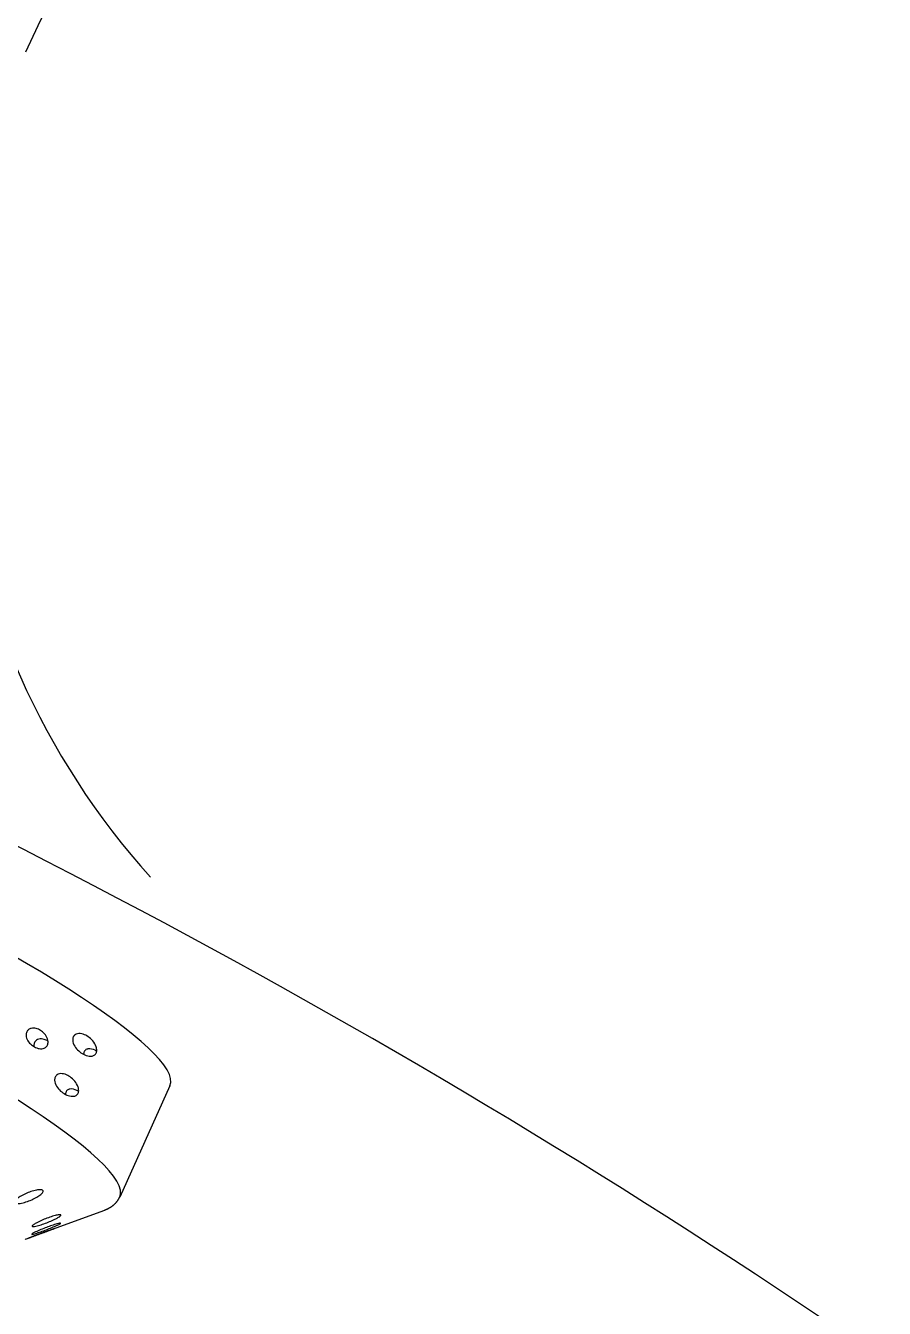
# Model space of a CAD drawing. Extents: x 1075 to 1144, y 510 to 635.
# Drawn here: x 1104.12 to 1107.69, y 553.26 to 558.6 of the extents above; entities that cross this region are included whole.
import ezdxf

# ---------------------------------------------------------------- set-up
doc = ezdxf.new("R2010")
doc.units = 0
doc.header["$MEASUREMENT"] = 0
doc.layers.add('1', color=4, linetype='Continuous')
doc.layers.add('DIM', color=3, linetype='Continuous')

# ---------------------------------------------------------------- blocks, each defined once
blk = doc.blocks.new('SUCTION')
at = {"layer": '1'}
for p, q in [((-0.2095, -1.6197), (-0.0445, -1.7824)), ((0.5395, -1.808), (0.0307, -1.8158))]:
    blk.add_line(p, q, dxfattribs=at)
for centre in [(0.0017, 0.059), (0.5106, 0.0668)]:
    blk.add_ellipse(centre, major_axis=(-0.0289, 1.8748), ratio=0.145722, start_param=3.141593, end_param=6.283185, dxfattribs=at)
at = {"layer": '1', "color": 3}
for points, knots in [([(0.476, -1.2742), (0.4737, -1.2742), (0.4715, -1.2739), (0.4674, -1.2729), (0.4655, -1.2721), (0.4602, -1.2691), (0.4573, -1.2664), (0.4508, -1.2582), (0.4482, -1.2516), (0.4454, -1.2376), (0.4453, -1.2303), (0.4469, -1.2171), (0.4487, -1.2099), (0.4547, -1.1962), (0.4589, -1.1895), (0.4675, -1.1812), (0.4711, -1.1784), (0.4773, -1.1753), (0.4795, -1.1745), (0.4839, -1.1733), (0.4862, -1.173), (0.4907, -1.1729), (0.4929, -1.1732), (0.4971, -1.1742), (0.4991, -1.175), (0.5046, -1.1779), (0.5076, -1.1806), (0.5143, -1.1887), (0.517, -1.1952), (0.5198, -1.2089), (0.5198, -1.2159), (0.5182, -1.2292), (0.5163, -1.2365), (0.5099, -1.2506), (0.5056, -1.2574), (0.4969, -1.2658), (0.4934, -1.2686), (0.4872, -1.2717), (0.4851, -1.2726), (0.4806, -1.2738), (0.4784, -1.2741), (0.476, -1.2742)], [0, 0, 0, 0, 0.0069864, 0.0069864, 0.0139728, 0.0139728, 0.0279456, 0.0279456, 0.0559253, 0.0559253, 0.0839051, 0.0839051, 0.1105409, 0.1105409, 0.1371767, 0.1371767, 0.1508496, 0.1508496, 0.1576861, 0.1576861, 0.1645225, 0.1645225, 0.171359, 0.171359, 0.1781955, 0.1781955, 0.1918684, 0.1918684, 0.2185042, 0.2185042, 0.24514, 0.24514, 0.2731197, 0.2731197, 0.3010995, 0.3010995, 0.3150723, 0.3150723, 0.3220587, 0.3220587, 0.3290451, 0.3290451, 0.3290451, 0.3290451]), ([(0.4916, -1.2694), (0.4921, -1.2638), (0.492, -1.2579), (0.4899, -1.2447), (0.4874, -1.2375), (0.4806, -1.2289), (0.4778, -1.2262), (0.4726, -1.2234), (0.4707, -1.2226), (0.4667, -1.2215), (0.4645, -1.2213), (0.46, -1.2213), (0.4577, -1.2217), (0.4534, -1.2229), (0.4513, -1.2237), (0.4481, -1.2253), (0.4469, -1.226), (0.4458, -1.2267)], [0.1031187, 0.1031187, 0.1031187, 0.1031187, 0.1276978, 0.1276978, 0.1593765, 0.1593765, 0.1731128, 0.1731128, 0.179981, 0.179981, 0.1868491, 0.1868491, 0.1937173, 0.1937173, 0.2005854, 0.2005854, 0.2047116, 0.2047116, 0.2047116, 0.2047116]), ([(0.3489, -1.4753), (0.3473, -1.4753), (0.3456, -1.4751), (0.3425, -1.4744), (0.3411, -1.4739), (0.3356, -1.4714), (0.3323, -1.4679), (0.3209, -1.4515), (0.3204, -1.4329), (0.3244, -1.4095), (0.3267, -1.4014), (0.3339, -1.3855), (0.3387, -1.3777), (0.3485, -1.3684), (0.352, -1.3657), (0.3578, -1.3627), (0.3599, -1.3619), (0.3642, -1.3607), (0.3664, -1.3603), (0.371, -1.3603), (0.3731, -1.3606), (0.3771, -1.3616), (0.3789, -1.3624), (0.3839, -1.3653), (0.3865, -1.3678), (0.3934, -1.3768), (0.3957, -1.3846), (0.3978, -1.4003), (0.3973, -1.4084), (0.3933, -1.4318), (0.3861, -1.4505), (0.3683, -1.4674), (0.3637, -1.4709), (0.3572, -1.4737), (0.3556, -1.4742), (0.3522, -1.475), (0.3505, -1.4752), (0.3489, -1.4753)], [0, 0, 0, 0, 0.004866, 0.004866, 0.009732, 0.009732, 0.0279202, 0.0279202, 0.1064516, 0.1064516, 0.1420303, 0.1420303, 0.1776091, 0.1776091, 0.1914434, 0.1914434, 0.1983605, 0.1983605, 0.2052777, 0.2052777, 0.2121948, 0.2121948, 0.219112, 0.219112, 0.2329463, 0.2329463, 0.268525, 0.268525, 0.3041037, 0.3041037, 0.3826351, 0.3826351, 0.4008234, 0.4008234, 0.4056894, 0.4056894, 0.4105553, 0.4105553, 0.4105553, 0.4105553]), ([(0.532, -1.4724), (0.5304, -1.4725), (0.5287, -1.4723), (0.5257, -1.4716), (0.5243, -1.4711), (0.5187, -1.4685), (0.5155, -1.4651), (0.504, -1.4487), (0.5035, -1.4301), (0.5075, -1.4067), (0.5098, -1.3986), (0.517, -1.3827), (0.5219, -1.3748), (0.5317, -1.3656), (0.5351, -1.3629), (0.541, -1.3599), (0.543, -1.3591), (0.5473, -1.3579), (0.5496, -1.3575), (0.5541, -1.3574), (0.5563, -1.3577), (0.5602, -1.3588), (0.5621, -1.3596), (0.567, -1.3624), (0.5696, -1.365), (0.5765, -1.374), (0.5789, -1.3817), (0.5809, -1.3975), (0.5805, -1.4056), (0.5765, -1.429), (0.5692, -1.4476), (0.5515, -1.4645), (0.5469, -1.4681), (0.5403, -1.4709), (0.5387, -1.4714), (0.5354, -1.4722), (0.5336, -1.4724), (0.532, -1.4724)], [0, 0, 0, 0, 0.004866, 0.004866, 0.009732, 0.009732, 0.0279202, 0.0279202, 0.1064516, 0.1064516, 0.1420303, 0.1420303, 0.1776091, 0.1776091, 0.1914434, 0.1914434, 0.1983605, 0.1983605, 0.2052777, 0.2052777, 0.2121948, 0.2121948, 0.219112, 0.219112, 0.2329463, 0.2329463, 0.268525, 0.268525, 0.3041037, 0.3041037, 0.3826351, 0.3826351, 0.4008234, 0.4008234, 0.4056894, 0.4056894, 0.4105553, 0.4105553, 0.4105553, 0.4105553]), ([(-0.1235, -1.4544), (-0.1176, -1.4594), (-0.1114, -1.4651), (-0.0999, -1.4772), (-0.0946, -1.4835), (-0.0869, -1.4941), (-0.0838, -1.4992), (-0.081, -1.5058), (-0.0804, -1.5079), (-0.0798, -1.5114), (-0.0799, -1.513), (-0.0807, -1.5154), (-0.0814, -1.5163), (-0.0836, -1.5174), (-0.0851, -1.5176), (-0.0901, -1.5174), (-0.0944, -1.516), (-0.1041, -1.5114), (-0.1103, -1.5077), (-0.123, -1.4989), (-0.1294, -1.4938), (-0.1413, -1.4834), (-0.1478, -1.4773), (-0.1596, -1.4647), (-0.165, -1.4582), (-0.1719, -1.4482), (-0.1744, -1.4439), (-0.1773, -1.4365), (-0.1778, -1.4334), (-0.1763, -1.4292), (-0.1744, -1.428), (-0.1688, -1.4278), (-0.1652, -1.4286), (-0.156, -1.4321), (-0.1496, -1.4355), (-0.1364, -1.4441), (-0.1296, -1.4492), (-0.1235, -1.4544)], [0, 0, 0, 0, 0.0233552, 0.0233552, 0.0467103, 0.0467103, 0.0658795, 0.0658795, 0.0754641, 0.0754641, 0.0850487, 0.0850487, 0.0946332, 0.0946332, 0.1042178, 0.1042178, 0.123387, 0.123387, 0.1467421, 0.1467421, 0.1700973, 0.1700973, 0.1945396, 0.1945396, 0.2189818, 0.2189818, 0.2355966, 0.2355966, 0.2522113, 0.2522113, 0.2688261, 0.2688261, 0.2854408, 0.2854408, 0.3098831, 0.3098831, 0.3343253, 0.3343253, 0.3343253, 0.3343253]), ([(0.3569, -1.4738), (0.3571, -1.4711), (0.3572, -1.4684), (0.3571, -1.4557), (0.3558, -1.4456), (0.3479, -1.4341), (0.3449, -1.4308), (0.3396, -1.4284), (0.3383, -1.428), (0.3355, -1.4274), (0.3339, -1.4272), (0.331, -1.4273), (0.3293, -1.4275), (0.3262, -1.4282), (0.3247, -1.4287), (0.3229, -1.4294), (0.3224, -1.4296), (0.3218, -1.4299)], [0.2314886, 0.2314886, 0.2314886, 0.2314886, 0.2462753, 0.2462753, 0.3013362, 0.3013362, 0.3192112, 0.3192112, 0.3237406, 0.3237406, 0.32827, 0.32827, 0.3327995, 0.3327995, 0.3373289, 0.3373289, 0.3392668, 0.3392668, 0.3392668, 0.3392668]), ([(0.54, -1.4709), (0.5402, -1.4683), (0.5403, -1.4656), (0.5402, -1.4529), (0.5389, -1.4428), (0.531, -1.4312), (0.5281, -1.428), (0.5228, -1.4256), (0.5215, -1.4251), (0.5186, -1.4245), (0.5171, -1.4244), (0.5141, -1.4244), (0.5125, -1.4246), (0.5094, -1.4253), (0.5079, -1.4258), (0.506, -1.4266), (0.5055, -1.4268), (0.505, -1.4271)], [0.2314886, 0.2314886, 0.2314886, 0.2314886, 0.2462753, 0.2462753, 0.3013362, 0.3013362, 0.3192112, 0.3192112, 0.3237406, 0.3237406, 0.32827, 0.32827, 0.3327995, 0.3327995, 0.3373289, 0.3373289, 0.3392668, 0.3392668, 0.3392668, 0.3392668]), ([(-0.1819, -1.5748), (-0.1762, -1.5802), (-0.1702, -1.5861), (-0.1592, -1.5979), (-0.1541, -1.6037), (-0.1469, -1.6128), (-0.144, -1.6169), (-0.1414, -1.6216), (-0.1409, -1.623), (-0.1404, -1.6251), (-0.1405, -1.6258), (-0.1414, -1.6266), (-0.1422, -1.6267), (-0.1445, -1.6261), (-0.1459, -1.6255), (-0.1509, -1.6229), (-0.1552, -1.62), (-0.1647, -1.6129), (-0.1707, -1.608), (-0.183, -1.5973), (-0.1893, -1.5916), (-0.2008, -1.5806), (-0.207, -1.5743), (-0.2183, -1.5623), (-0.2235, -1.5565), (-0.23, -1.5482), (-0.2323, -1.5449), (-0.235, -1.5398), (-0.2353, -1.538), (-0.2337, -1.5366), (-0.2318, -1.537), (-0.2262, -1.5395), (-0.2226, -1.5417), (-0.2136, -1.5478), (-0.2073, -1.5527), (-0.1944, -1.5634), (-0.1878, -1.5693), (-0.1819, -1.5748)], [0, 0, 0, 0, 0.0233552, 0.0233552, 0.0467103, 0.0467103, 0.0658795, 0.0658795, 0.0754641, 0.0754641, 0.0850487, 0.0850487, 0.0946332, 0.0946332, 0.1042178, 0.1042178, 0.123387, 0.123387, 0.1467421, 0.1467421, 0.1700973, 0.1700973, 0.1945396, 0.1945396, 0.2189818, 0.2189818, 0.2355966, 0.2355966, 0.2522113, 0.2522113, 0.2688261, 0.2688261, 0.2854408, 0.2854408, 0.3098831, 0.3098831, 0.3343253, 0.3343253, 0.3343253, 0.3343253]), ([(-0.213, -1.5936), (-0.2074, -1.599), (-0.2015, -1.6049), (-0.1907, -1.6162), (-0.1857, -1.6216), (-0.1787, -1.6297), (-0.1759, -1.6332), (-0.1734, -1.6368), (-0.1728, -1.6378), (-0.1724, -1.6391), (-0.1726, -1.6394), (-0.1735, -1.6394), (-0.1743, -1.639), (-0.1765, -1.6377), (-0.178, -1.6367), (-0.1829, -1.6329), (-0.1871, -1.6293), (-0.1965, -1.6211), (-0.2025, -1.6157), (-0.2146, -1.6044), (-0.2207, -1.5985), (-0.232, -1.5874), (-0.2381, -1.5813), (-0.2492, -1.5699), (-0.2542, -1.5645), (-0.2605, -1.5573), (-0.2628, -1.5546), (-0.2654, -1.5508), (-0.2657, -1.5498), (-0.264, -1.5498), (-0.2621, -1.5509), (-0.2565, -1.5548), (-0.253, -1.5576), (-0.2441, -1.565), (-0.2379, -1.5704), (-0.2252, -1.5819), (-0.2188, -1.588), (-0.213, -1.5936)], [0, 0, 0, 0, 0.0233552, 0.0233552, 0.0467103, 0.0467103, 0.0658795, 0.0658795, 0.0754641, 0.0754641, 0.0850487, 0.0850487, 0.0946332, 0.0946332, 0.1042178, 0.1042178, 0.123387, 0.123387, 0.1467421, 0.1467421, 0.1700973, 0.1700973, 0.1945396, 0.1945396, 0.2189818, 0.2189818, 0.2355966, 0.2355966, 0.2522113, 0.2522113, 0.2688261, 0.2688261, 0.2854408, 0.2854408, 0.3098831, 0.3098831, 0.3343253, 0.3343253, 0.3343253, 0.3343253])]:
    blk.add_open_spline(points, degree=3, knots=knots, dxfattribs=at)
at = {"layer": '1'}
blk.add_open_spline([(-0.2445, -1.5842), (-0.2391, -1.5896), (-0.2333, -1.5953), (-0.2227, -1.6059), (-0.2178, -1.6108), (-0.211, -1.6177), (-0.2082, -1.6206), (-0.2058, -1.6231), (-0.2053, -1.6237), (-0.2049, -1.6241), (-0.2051, -1.624), (-0.206, -1.6231), (-0.2068, -1.6224), (-0.209, -1.6202), (-0.2104, -1.6188), (-0.2153, -1.614), (-0.2195, -1.6098), (-0.2287, -1.6006), (-0.2345, -1.5948), (-0.2464, -1.5831), (-0.2524, -1.5771), (-0.2635, -1.5662), (-0.2695, -1.5603), (-0.2803, -1.5497), (-0.2852, -1.5449), (-0.2914, -1.5389), (-0.2936, -1.5368), (-0.2961, -1.5344), (-0.2964, -1.5341), (-0.2948, -1.5356), (-0.2928, -1.5374), (-0.2874, -1.5426), (-0.2838, -1.546), (-0.2751, -1.5544), (-0.269, -1.5602), (-0.2566, -1.5723), (-0.2502, -1.5786), (-0.2445, -1.5842)], degree=3, knots=[0, 0, 0, 0, 0.0233552, 0.0233552, 0.0467103, 0.0467103, 0.0658795, 0.0658795, 0.0754641, 0.0754641, 0.0850487, 0.0850487, 0.0946332, 0.0946332, 0.1042178, 0.1042178, 0.123387, 0.123387, 0.1467421, 0.1467421, 0.1700973, 0.1700973, 0.1945396, 0.1945396, 0.2189818, 0.2189818, 0.2355966, 0.2355966, 0.2522113, 0.2522113, 0.2688261, 0.2688261, 0.2854408, 0.2854408, 0.3098831, 0.3098831, 0.3343253, 0.3343253, 0.3343253, 0.3343253], dxfattribs=at)
blk.add_open_spline([(-0.0445, -1.7824), (-0.0324, -1.793), (-0.0189, -1.8022), (-0.0038, -1.8096), (0.0129, -1.8143), (0.0307, -1.8158)], degree=1, dxfattribs=at)
blk = doc.blocks.new('19 HS TX')
at = {"layer": '1', "linetype": 'Continuous'}
blk.add_arc((11.4894, 55.8223), 56.9924, 278.00767, 351.99168, dxfattribs=at)
at = {"layer": '1', "color": 2, "linetype": 'Continuous'}
for centre, radius, start, end in [((-7.5551, 50.957), 37.0426, 340.37505, 353.3503), ((52.3338, 27.5789), 26.4319, 138.37816, 155.1216), ((31.2138, 37.3743), 3.1512, 185.7438, 222.0762), ((16.3749, 9.5524), 26.3142, 45.83108, 100.52053)]:
    blk.add_arc(centre, radius, start, end, dxfattribs=at)
at = {"layer": '1', "color": 3, "linetype": 'Continuous'}
for centre, radius, start, end in [((11.4894, 55.8223), 56.4617, 281.14235, 348.857), ((13.8201, 6.8419), 32.0205, 38.59355, 63.81788)]:
    blk.add_arc(centre, radius, start, end, dxfattribs=at)
at = {"layer": 'DIM', "rotation": 64.84968360824885}
blk.add_blockref('SUCTION', (27.0896, 34.6747), dxfattribs=at)

msp = doc.modelspace()

# ---------------------------------------------------------------- block references
at = {"layer": '1'}
msp.add_blockref('19 HS TX', (1075.7625, 519.7937), dxfattribs=at)

doc.saveas('drawing.dxf')
